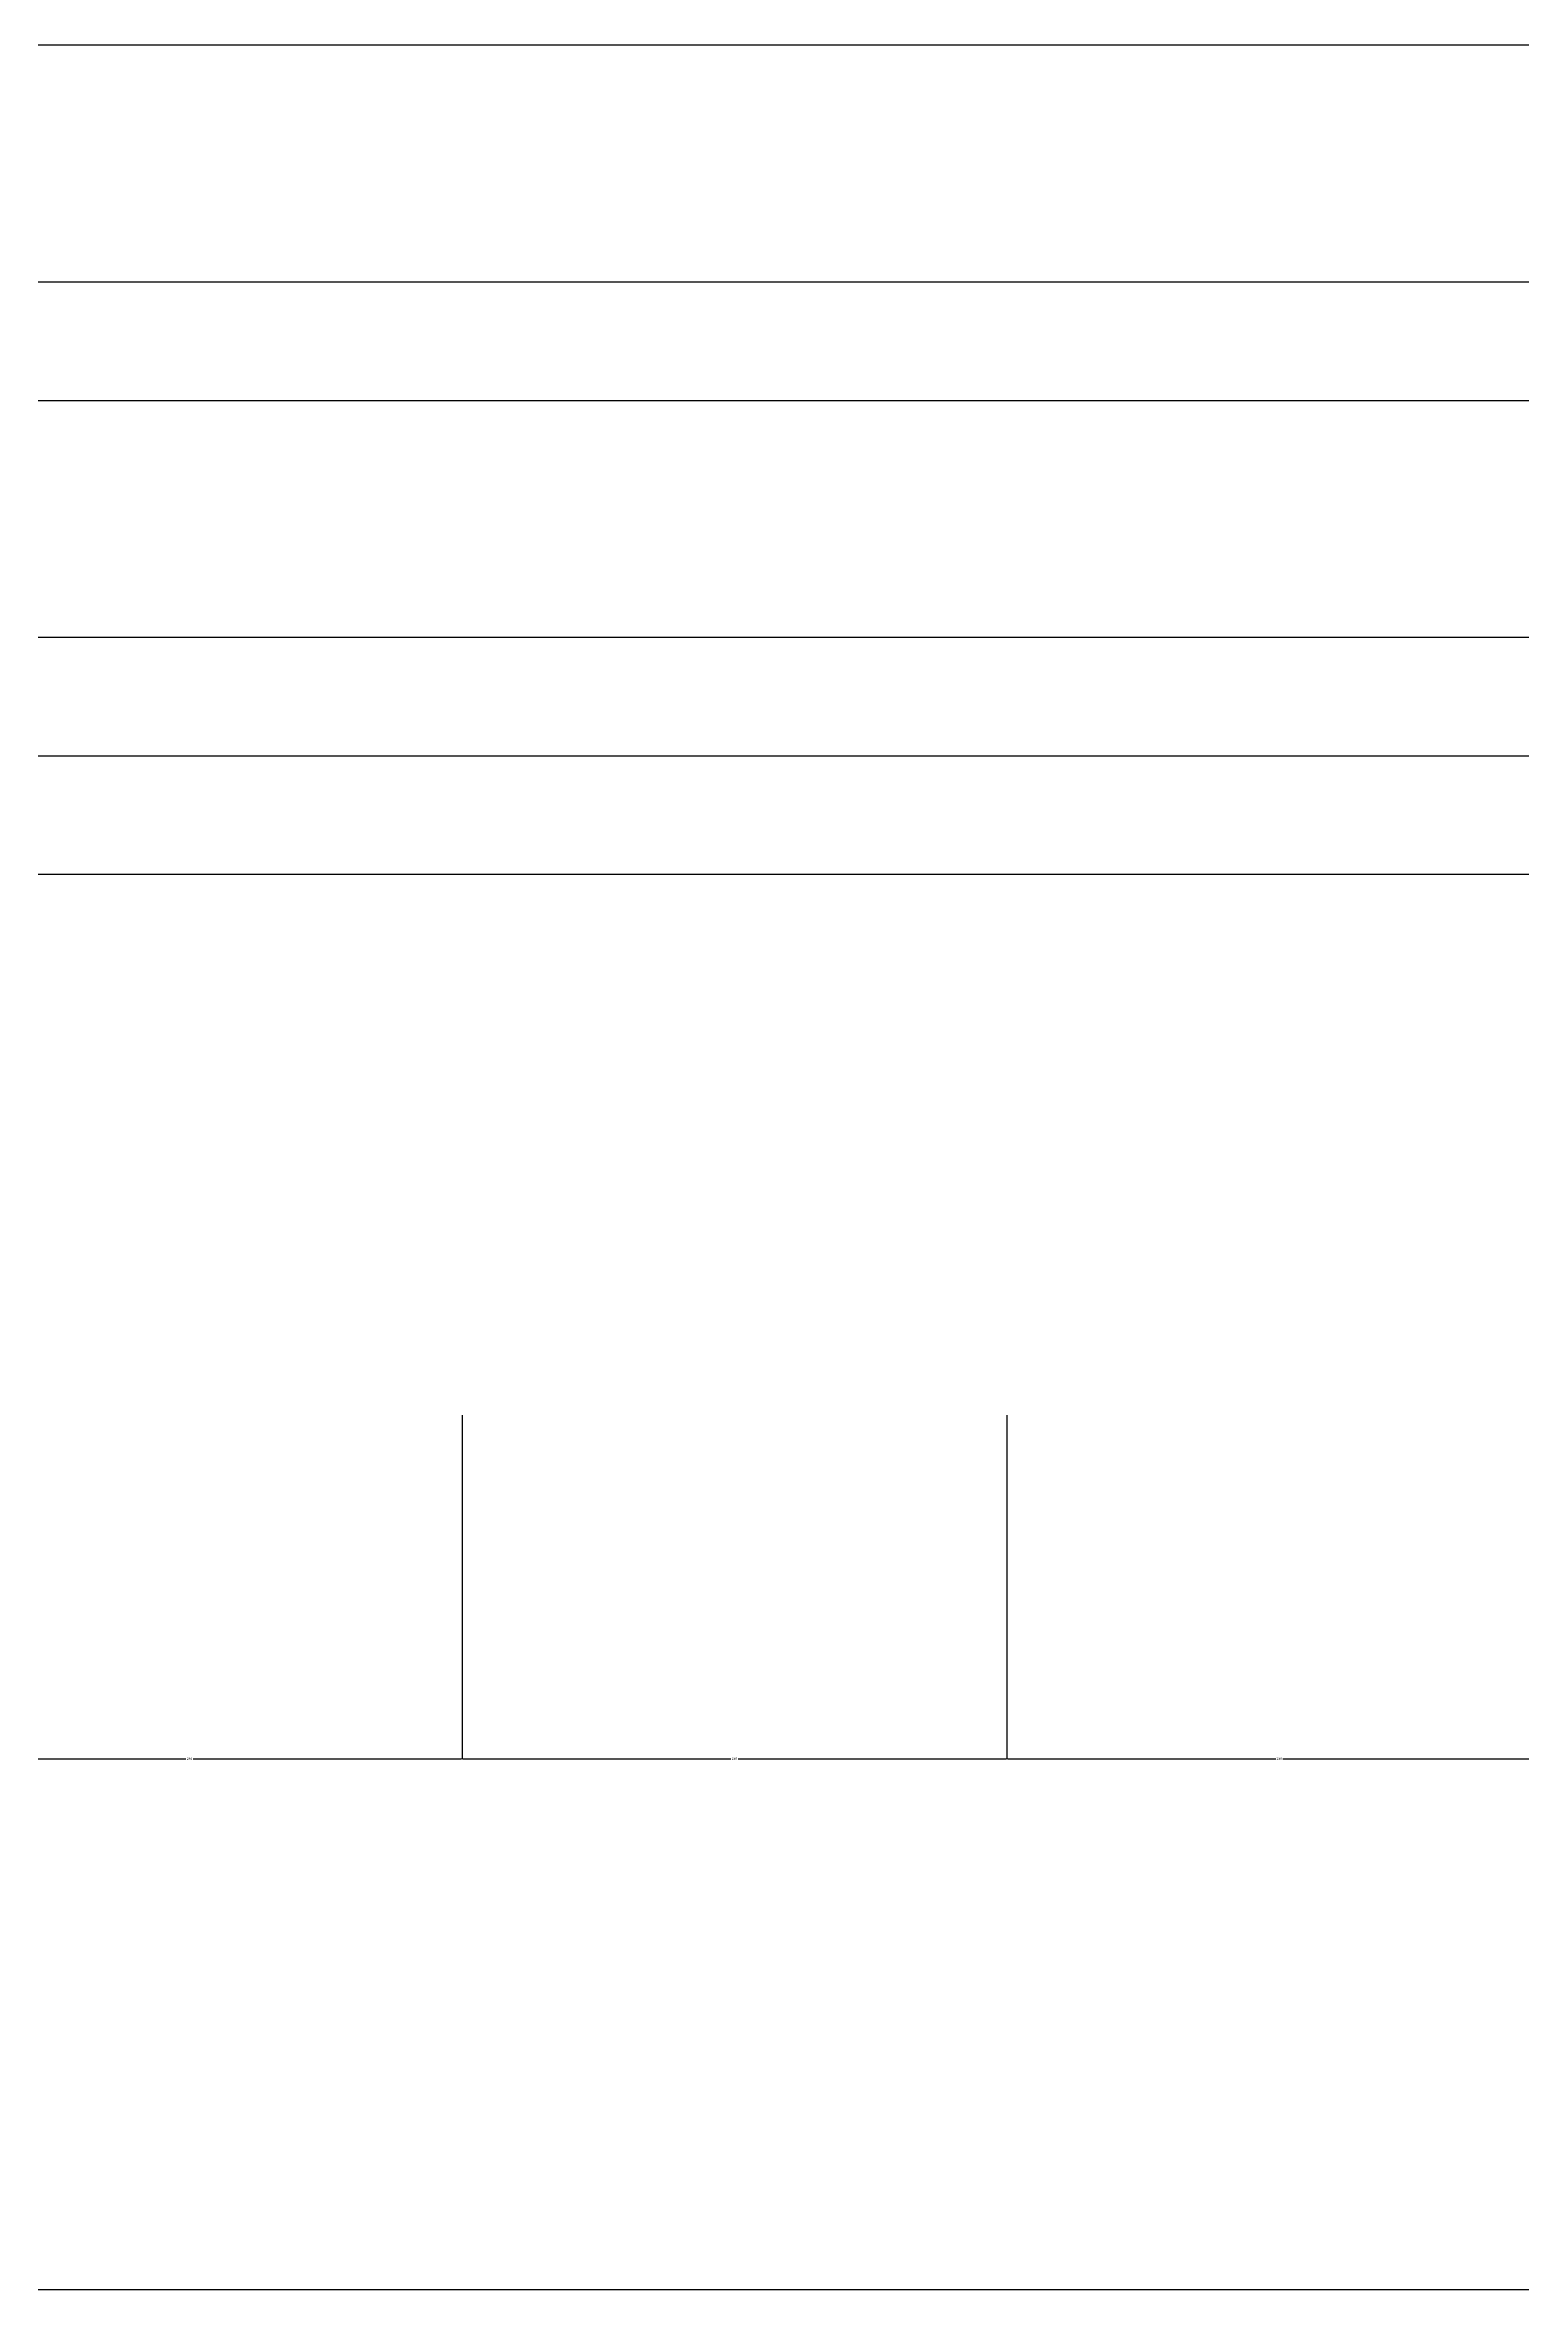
# Model space of a CAD drawing. Header units: metres. Extents: x -31380 to -25221, y 12032 to 17459.
# Drawn here: x -28535 to -27912, y 14991 to 15939 of the extents above; entities that cross this region are included whole.
import ezdxf

# ---------------------------------------------------------------- set-up
doc = ezdxf.new("R2010")
doc.units = ezdxf.units.M
doc.layers.add('DIM', color=3, linetype='Continuous')
doc.dimstyles.get("Standard").update_dxf_attribs({"dimtxt": 2.5, "dimasz": 2.5, "dimexe": 1.25, "dimexo": 0.625, "dimtad": 1, "dimcen": 2.5, "dimazin": 3, "dimtfac": 1, "dimtmove": 0, "dimatfit": 3})

# ---------------------------------------------------------------- blocks, each defined once
blk = doc.blocks.new('*D22')
for p, q in [((-31279.56, 15514.52), (-31279.56, 14992.03)), ((-27279.78, 15514.52), (-27279.78, 14992.03)), ((-31279.31, 14992.03), (-29283.17, 14992.03)), ((-29276.17, 14992.03), (-27280.03, 14992.03))]:
    blk.add_line(p, q)
at = {"layer": 'Defpoints'}
for p in [(-31279.56, 15514.52), (-27279.78, 15514.52), (-31279.56, 14992.03)]:
    blk.add_point(p, dxfattribs=at)
at = {"layer": 'DIM', "insert": (-29279.67, 14992.03), "char_height": 1, "attachment_point": 5}
blk.add_mtext('3999,78', dxfattribs=at)
blk = doc.blocks.new('*D36')
for p, q in [((-28129.3, 15361.08), (-28129.3, 15216.06)), ((-27899.3, 15361.08), (-27899.3, 15216.06)), ((-28129.05, 15216.06), (-28015.8, 15216.06)), ((-28012.8, 15216.06), (-27899.55, 15216.06))]:
    blk.add_line(p, q)
at = {"layer": 'Defpoints'}
for p in [(-28129.3, 15361.08), (-27899.3, 15361.08), (-28129.3, 15216.06)]:
    blk.add_point(p, dxfattribs=at)
at = {"layer": 'DIM', "insert": (-28014.3, 15216.06), "char_height": 1, "attachment_point": 5}
blk.add_mtext('230', dxfattribs=at)
blk = doc.blocks.new('*D37')
for p, q in [((-28359.3, 15361.08), (-28359.3, 15216.06)), ((-28129.3, 15361.08), (-28129.3, 15216.06)), ((-28359.05, 15216.06), (-28245.8, 15216.06)), ((-28242.8, 15216.06), (-28129.55, 15216.06))]:
    blk.add_line(p, q)
at = {"layer": 'Defpoints'}
for p in [(-28359.3, 15361.08), (-28129.3, 15361.08), (-28359.3, 15216.06)]:
    blk.add_point(p, dxfattribs=at)
at = {"layer": 'DIM', "insert": (-28244.3, 15216.06), "char_height": 1, "attachment_point": 5}
blk.add_mtext('230', dxfattribs=at)
blk = doc.blocks.new('*D38')
for p, q in [((-28589.3, 15361.08), (-28589.3, 15216.06)), ((-28359.3, 15361.08), (-28359.3, 15216.06)), ((-28589.05, 15216.06), (-28475.8, 15216.06)), ((-28472.8, 15216.06), (-28359.55, 15216.06))]:
    blk.add_line(p, q)
at = {"layer": 'Defpoints'}
for p in [(-28589.3, 15361.08), (-28359.3, 15361.08), (-28589.3, 15216.06)]:
    blk.add_point(p, dxfattribs=at)
at = {"layer": 'DIM', "insert": (-28474.3, 15216.06), "char_height": 1, "attachment_point": 5}
blk.add_mtext('230', dxfattribs=at)

msp = doc.modelspace()

# ---------------------------------------------------------------- linework, layer by layer
at = {"layer": 'DIM'}
for p, q in [((-31279.56, 15939.33), (-27304.78, 15939.33)), ((-31324.56, 15839.33), (-27259.78, 15839.33)), ((-31374.56, 15789.33), (-27209.78, 15789.33)), ((-31374.56, 15689.33), (-27209.78, 15689.33)), ((-31324.56, 15639.33), (-27259.78, 15639.33)), ((-31274.56, 15589.33), (-27304.78, 15589.33))]:
    msp.add_line(p, q, dxfattribs=at)

# ---------------------------------------------------------------- dimensions: what is measured, and where the dimension line sits
for base, p1, p2, picture, middle in [((-31279.56, 14992.03), (-31279.56, 15514.52), (-27279.78, 15514.52), '*D22', (-29279.67, 14992.03)), ((-28589.3, 15216.06), (-28589.3, 15361.08), (-28359.3, 15361.08), '*D38', (-28474.3, 15216.06)), ((-28359.3, 15216.06), (-28359.3, 15361.08), (-28129.3, 15361.08), '*D37', (-28244.3, 15216.06)), ((-28129.3, 15216.06), (-28129.3, 15361.08), (-27899.3, 15361.08), '*D36', (-28014.3, 15216.06))]:
    dim = msp.add_linear_dim(base=base, p1=p1, p2=p2, dimstyle='Standard', dxfattribs=at)
    dim.commit()
    dim.dimension.update_dxf_attribs({"geometry": picture, "text_midpoint": middle})

doc.saveas('drawing.dxf')
